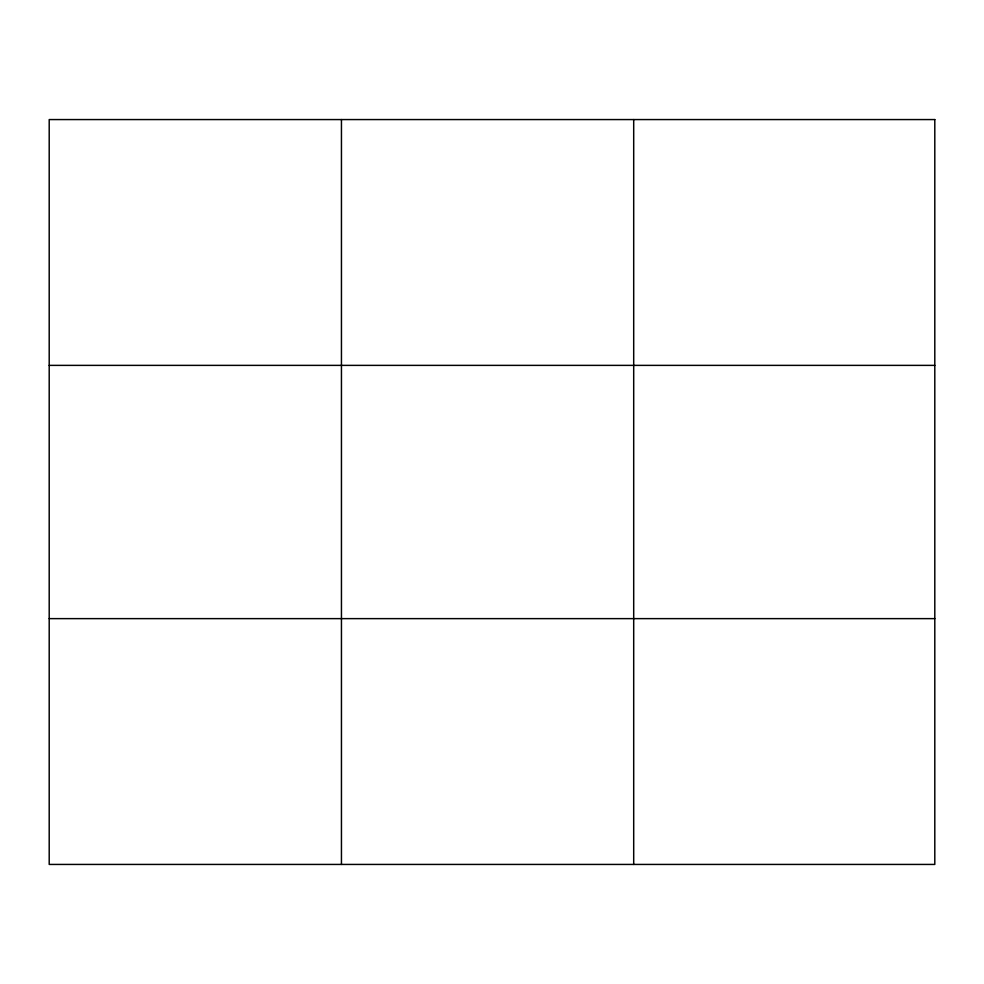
<?xml version="1.0" encoding="UTF-8"?>
<svg xmlns="http://www.w3.org/2000/svg" width="984" height="984" viewBox="0 0 984 984"><rect width="100%" height="100%" fill="white"/><g stroke="black" fill="none" stroke-linecap="round" stroke-linejoin="round"><path stroke-width="1.48" d="M341.448 864.432L341.448 119.568M633.696 864.432L633.696 119.568M49.2 365.372L934.8 365.372M49.2 618.629L934.8 618.629M934.8 119.568L934.8 864.432L49.2 864.432L49.2 119.568L934.8 119.568"/></g></svg>
